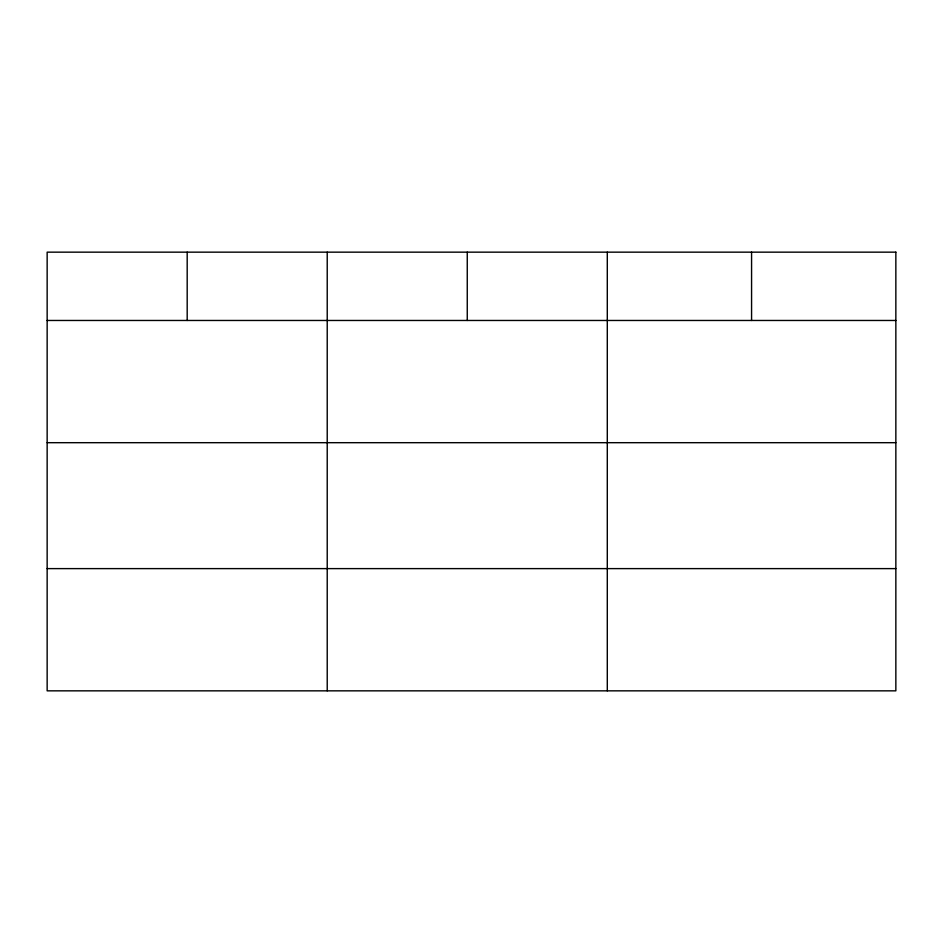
<?xml version="1.0" encoding="UTF-8"?>
<svg xmlns="http://www.w3.org/2000/svg" width="943" height="943" viewBox="0 0 943 943"><rect width="100%" height="100%" fill="white"/><g stroke="black" fill="none" stroke-linecap="round" stroke-linejoin="round"><path stroke-width="1.41" d="M47.15 320.467L895.85 320.467M47.15 442.691L895.85 442.691M47.15 568.617L895.85 568.617M751.571 252.158L751.571 320.467M607.292 252.158L607.292 690.842M467.256 252.158L467.256 320.467M327.221 252.158L327.221 690.842M187.186 252.158L187.186 320.467M895.85 252.158L47.15 252.158L47.15 690.842L895.85 690.842L895.85 252.158"/></g></svg>
